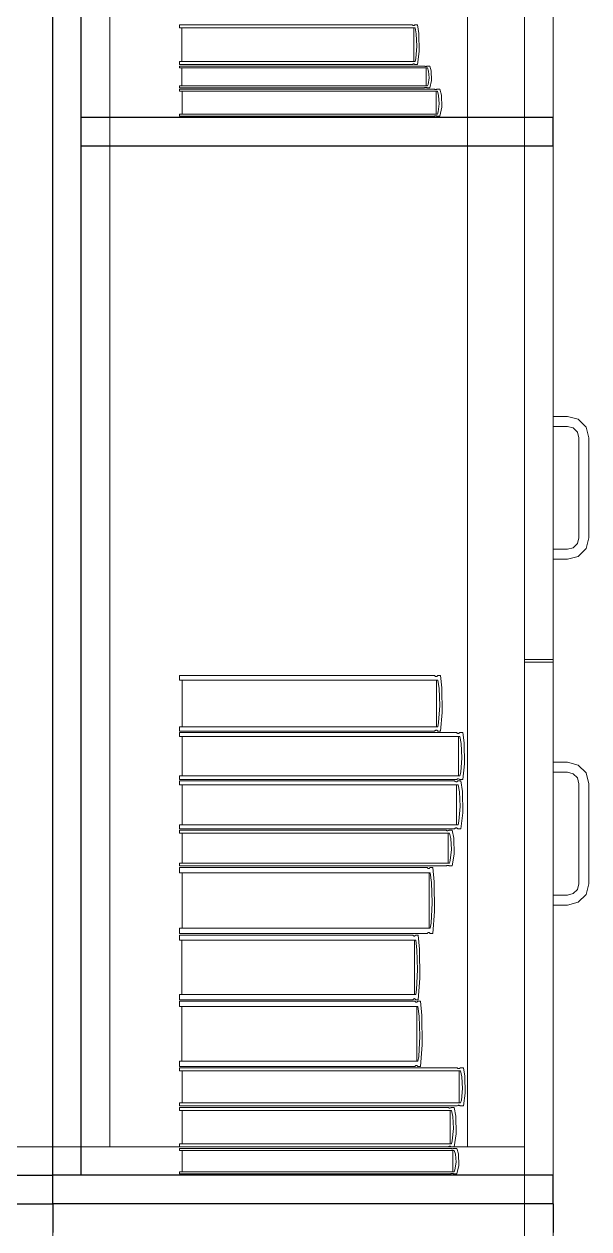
# Model space of a CAD drawing. Header units: inches. Extents: x -38 to 5698, y -33 to 92.
# Drawn here: x 294.119 to 294.514, y 14.29 to 15.133 of the extents above; entities that cross this region are included whole.
import ezdxf

# ---------------------------------------------------------------- set-up
doc = ezdxf.new("R2010")
doc.units = ezdxf.units.IN
doc.header["$MEASUREMENT"] = 0
doc.set_wipeout_variables(frame=1)
doc.linetypes.add('Wipeout_Contour', pattern=[1, 0, -1])
doc.layers.add('Interior - Mobiliario', color=7, linetype='Continuous')

msp = doc.modelspace()

# ---------------------------------------------------------------- linework, layer by layer
at = {"layer": 'Interior - Mobiliario', "color": 175, "linetype": 'Continuous', "lineweight": 13}
for p, q in [((294.1586, 14.32729), (294.1586, 15.78729)), ((294.4686, 15.78729), (294.4686, 14.32729)), ((294.22726, 15.13002), (294.22726, 15.13225)), ((294.22726, 15.13225), (294.39008, 15.13225)), ((294.39008, 15.13225), (294.39022, 15.1321)), ((294.39022, 15.1321), (294.39043, 15.13194)), ((294.39043, 15.13194), (294.39067, 15.13183)), ((294.39067, 15.13183), (294.39091, 15.13178)), ((294.39091, 15.13178), (294.39115, 15.13179)), ((294.39115, 15.13179), (294.39139, 15.13185)), ((294.39139, 15.13185), (294.39162, 15.13197)), ((294.39162, 15.13197), (294.39183, 15.13214)), ((294.39183, 15.13214), (294.39193, 15.13225)), ((294.39193, 15.13225), (294.39374, 15.13225)), ((294.39374, 15.13225), (294.39465, 15.12613)), ((294.39207, 15.13002), (294.22726, 15.13002)), ((294.22892, 15.1066), (294.22892, 15.13002)), ((294.39124, 15.13002), (294.39124, 15.1066)), ((294.39284, 15.12584), (294.39207, 15.13002)), ((294.39326, 15.11726), (294.39284, 15.12584)), ((294.39465, 15.12613), (294.39485, 15.11367)), ((294.39257, 15.10871), (294.39326, 15.11726)), ((294.22726, 15.10437), (294.22726, 15.1066)), ((294.22726, 15.1066), (294.39207, 15.1066)), ((294.39207, 15.1066), (294.39257, 15.10871)), ((294.39485, 15.11367), (294.39374, 15.10437)), ((294.39008, 15.10437), (294.22726, 15.10437)), ((294.22726, 15.10216), (294.22726, 15.10337)), ((294.22726, 15.10337), (294.39858, 15.10337)), ((294.40067, 15.10216), (294.22726, 15.10216)), ((294.22901, 15.08945), (294.22901, 15.10216)), ((294.39018, 15.10448), (294.39008, 15.10437)), ((294.39039, 15.10465), (294.39018, 15.10448)), ((294.39061, 15.10476), (294.39039, 15.10465)), ((294.39085, 15.10483), (294.39061, 15.10476)), ((294.3911, 15.10483), (294.39085, 15.10483)), ((294.39134, 15.10478), (294.3911, 15.10483)), ((294.39157, 15.10468), (294.39134, 15.10478)), ((294.39179, 15.10452), (294.39157, 15.10468)), ((294.39193, 15.10437), (294.39179, 15.10452)), ((294.39374, 15.10437), (294.39193, 15.10437)), ((294.39858, 15.10337), (294.39872, 15.10329)), ((294.39872, 15.10329), (294.39895, 15.1032)), ((294.39895, 15.1032), (294.39919, 15.10314)), ((294.39919, 15.10314), (294.39944, 15.10311)), ((294.39944, 15.10311), (294.3997, 15.10312)), ((294.3997, 15.10312), (294.39996, 15.10315)), ((294.39979, 15.10216), (294.39979, 15.08945)), ((294.39996, 15.10315), (294.4002, 15.10322)), ((294.4002, 15.10322), (294.40042, 15.10331)), ((294.40042, 15.10331), (294.40052, 15.10337)), ((294.40052, 15.10337), (294.40242, 15.10337)), ((294.40147, 15.09989), (294.40067, 15.10216)), ((294.40192, 15.09524), (294.40147, 15.09989)), ((294.40242, 15.10337), (294.40338, 15.10005)), ((294.40338, 15.10005), (294.4036, 15.09329)), ((294.22726, 15.08824), (294.22726, 15.08945)), ((294.22726, 15.08945), (294.40067, 15.08945)), ((294.40067, 15.08945), (294.40119, 15.0906)), ((294.40119, 15.0906), (294.40192, 15.09524)), ((294.4036, 15.09329), (294.40242, 15.08824)), ((294.39858, 15.08824), (294.22726, 15.08824)), ((294.22726, 15.08572), (294.22726, 15.08724)), ((294.22726, 15.08724), (294.40544, 15.08724)), ((294.40762, 15.08572), (294.22726, 15.08572)), ((294.39867, 15.0883), (294.39858, 15.08824)), ((294.39889, 15.08839), (294.39867, 15.0883)), ((294.39913, 15.08846), (294.39889, 15.08839)), ((294.39939, 15.08849), (294.39913, 15.08846)), ((294.39965, 15.08849), (294.39939, 15.08849)), ((294.3999, 15.08847), (294.39965, 15.08849)), ((294.40015, 15.08841), (294.3999, 15.08847)), ((294.40037, 15.08832), (294.40015, 15.08841)), ((294.40052, 15.08824), (294.40037, 15.08832)), ((294.40242, 15.08824), (294.40052, 15.08824)), ((294.40544, 15.08724), (294.40559, 15.08714)), ((294.40559, 15.08714), (294.40582, 15.08703)), ((294.40582, 15.08703), (294.40608, 15.08696)), ((294.40608, 15.08696), (294.40634, 15.08692)), ((294.40634, 15.08692), (294.40661, 15.08693)), ((294.40661, 15.08693), (294.40688, 15.08697)), ((294.40688, 15.08697), (294.40713, 15.08705)), ((294.40713, 15.08705), (294.40736, 15.08717)), ((294.40736, 15.08717), (294.40746, 15.08724)), ((294.40746, 15.08724), (294.40944, 15.08724)), ((294.40845, 15.08289), (294.40762, 15.08572)), ((294.40892, 15.07706), (294.40845, 15.08289)), ((294.40944, 15.08724), (294.41043, 15.08309)), ((294.41043, 15.08309), (294.41066, 15.07461)), ((294.4986, 14.85829), (294.4886, 14.85829)), ((294.4886, 14.85829), (294.4886, 14.85129)), ((294.5061, 14.85628), (294.4986, 14.85829)), ((294.51159, 14.85079), (294.5061, 14.85628)), ((294.4886, 14.85129), (294.4986, 14.85129)), ((294.4986, 14.85129), (294.5026, 14.85022)), ((294.5026, 14.85022), (294.50553, 14.84729)), ((294.50553, 14.84729), (294.5066, 14.84329)), ((294.5136, 14.84329), (294.51159, 14.85079)), ((294.5066, 14.84329), (294.5066, 14.77329)), ((294.5136, 14.77329), (294.5136, 14.84329)), ((294.50553, 14.76929), (294.5026, 14.76637)), ((294.5066, 14.77329), (294.50553, 14.76929)), ((294.51159, 14.76579), (294.5136, 14.77329)), ((294.4986, 14.76529), (294.4886, 14.76529)), ((294.4886, 14.76529), (294.4886, 14.75829)), ((294.5026, 14.76637), (294.4986, 14.76529)), ((294.4986, 14.75829), (294.5061, 14.7603)), ((294.5061, 14.7603), (294.51159, 14.76579)), ((294.4886, 14.75829), (294.4986, 14.75829)), ((294.4886, 14.68829), (294.4686, 14.68829)), ((294.4886, 14.68629), (294.4686, 14.68629)), ((294.22726, 14.67381), (294.22726, 14.67692)), ((294.22726, 14.67692), (294.40578, 14.67692)), ((294.40578, 14.67692), (294.40593, 14.67671)), ((294.40593, 14.67671), (294.40617, 14.67649)), ((294.40617, 14.67649), (294.40642, 14.67634)), ((294.40642, 14.67634), (294.40669, 14.67627)), ((294.40669, 14.67627), (294.40696, 14.67628)), ((294.40696, 14.67628), (294.40722, 14.67637)), ((294.40722, 14.67637), (294.40747, 14.67653)), ((294.40747, 14.67653), (294.4077, 14.67677)), ((294.4077, 14.67677), (294.4078, 14.67692)), ((294.4078, 14.67692), (294.40979, 14.67692)), ((294.40979, 14.67692), (294.41079, 14.66839)), ((294.40796, 14.67381), (294.22726, 14.67381)), ((294.22908, 14.64116), (294.22908, 14.67381)), ((294.40705, 14.67381), (294.40705, 14.64116)), ((294.4088, 14.66799), (294.40796, 14.67381)), ((294.40926, 14.65602), (294.4088, 14.66799)), ((294.41079, 14.66839), (294.41101, 14.65101)), ((294.4085, 14.6441), (294.40926, 14.65602)), ((294.41101, 14.65101), (294.40979, 14.63805)), ((294.40796, 14.64116), (294.4085, 14.6441)), ((294.22726, 14.63805), (294.22726, 14.64116)), ((294.22726, 14.64116), (294.40796, 14.64116)), ((294.40578, 14.63805), (294.22726, 14.63805)), ((294.22726, 14.63442), (294.22726, 14.63705)), ((294.22726, 14.63705), (294.42102, 14.63705)), ((294.42339, 14.63442), (294.22726, 14.63442)), ((294.22924, 14.60681), (294.22924, 14.63442)), ((294.40588, 14.6382), (294.40578, 14.63805)), ((294.40611, 14.63843), (294.40588, 14.6382)), ((294.40636, 14.6386), (294.40611, 14.63843)), ((294.40663, 14.63869), (294.40636, 14.6386)), ((294.4069, 14.6387), (294.40663, 14.63869)), ((294.40716, 14.63863), (294.4069, 14.6387)), ((294.40742, 14.63848), (294.40716, 14.63863)), ((294.40765, 14.63826), (294.40742, 14.63848)), ((294.4078, 14.63805), (294.40765, 14.63826)), ((294.40979, 14.63805), (294.4078, 14.63805)), ((294.42102, 14.63705), (294.42118, 14.63687)), ((294.42118, 14.63687), (294.42144, 14.63668)), ((294.42144, 14.63668), (294.42171, 14.63656)), ((294.42171, 14.63656), (294.422, 14.6365)), ((294.422, 14.6365), (294.42229, 14.63651)), ((294.42229, 14.63651), (294.42258, 14.63658)), ((294.4224, 14.63442), (294.4224, 14.60681)), ((294.42258, 14.63658), (294.42285, 14.63672)), ((294.42285, 14.63672), (294.4231, 14.63692)), ((294.4231, 14.63692), (294.42321, 14.63705)), ((294.42321, 14.63705), (294.42537, 14.63705)), ((294.4243, 14.62949), (294.42339, 14.63442)), ((294.42537, 14.63705), (294.42645, 14.62984)), ((294.4248, 14.61938), (294.4243, 14.62949)), ((294.42645, 14.62984), (294.4267, 14.61514)), ((294.42397, 14.6093), (294.4248, 14.61938)), ((294.42339, 14.60681), (294.42397, 14.6093)), ((294.4267, 14.61514), (294.42537, 14.60418)), ((294.4886, 14.61629), (294.4986, 14.61629)), ((294.4886, 14.60929), (294.4886, 14.61629)), ((294.4986, 14.60929), (294.4886, 14.60929)), ((294.4986, 14.61629), (294.5061, 14.61428)), ((294.5026, 14.60822), (294.4986, 14.60929)), ((294.5061, 14.61428), (294.51159, 14.60879)), ((294.51159, 14.60879), (294.5136, 14.60129)), ((294.22726, 14.60418), (294.22726, 14.60681)), ((294.22726, 14.60681), (294.42339, 14.60681)), ((294.42102, 14.60418), (294.22726, 14.60418)), ((294.22726, 14.60051), (294.22726, 14.60318)), ((294.22726, 14.60318), (294.41974, 14.60318)), ((294.42209, 14.60051), (294.22726, 14.60051)), ((294.22922, 14.57245), (294.22922, 14.60051)), ((294.41974, 14.60318), (294.4199, 14.603)), ((294.4199, 14.603), (294.42015, 14.60281)), ((294.42015, 14.60281), (294.42043, 14.60268)), ((294.42043, 14.60268), (294.42071, 14.60262)), ((294.42071, 14.60262), (294.421, 14.60263)), ((294.421, 14.60263), (294.42129, 14.6027)), ((294.42113, 14.60431), (294.42102, 14.60418)), ((294.42111, 14.60051), (294.42111, 14.57245)), ((294.42138, 14.6045), (294.42113, 14.60431)), ((294.42129, 14.6027), (294.42156, 14.60284)), ((294.42165, 14.60464), (294.42138, 14.6045)), ((294.42156, 14.60284), (294.42181, 14.60305)), ((294.42194, 14.60472), (294.42165, 14.60464)), ((294.42181, 14.60305), (294.42192, 14.60318)), ((294.42192, 14.60318), (294.42406, 14.60318)), ((294.42223, 14.60473), (294.42194, 14.60472)), ((294.42299, 14.5955), (294.42209, 14.60051)), ((294.42252, 14.60467), (294.42223, 14.60473)), ((294.42279, 14.60454), (294.42252, 14.60467)), ((294.42305, 14.60435), (294.42279, 14.60454)), ((294.42321, 14.60418), (294.42305, 14.60435)), ((294.42537, 14.60418), (294.42321, 14.60418)), ((294.42406, 14.60318), (294.42513, 14.59585)), ((294.50553, 14.60529), (294.5026, 14.60822)), ((294.5066, 14.60129), (294.50553, 14.60529)), ((294.5066, 14.53129), (294.5066, 14.60129)), ((294.5136, 14.60129), (294.5136, 14.53129)), ((294.42349, 14.58523), (294.42299, 14.5955)), ((294.42513, 14.59585), (294.42538, 14.58092)), ((294.42267, 14.57499), (294.42349, 14.58523)), ((294.42209, 14.57245), (294.42267, 14.57499)), ((294.42538, 14.58092), (294.42406, 14.56978)), ((294.22726, 14.56978), (294.22726, 14.57245)), ((294.22726, 14.57245), (294.42209, 14.57245)), ((294.41974, 14.56978), (294.22726, 14.56978)), ((294.22726, 14.56678), (294.22726, 14.56878)), ((294.22726, 14.56878), (294.41383, 14.56878)), ((294.41611, 14.56678), (294.22726, 14.56678)), ((294.22916, 14.54573), (294.22916, 14.56678)), ((294.41383, 14.56878), (294.41398, 14.56865)), ((294.41398, 14.56865), (294.41423, 14.5685)), ((294.41423, 14.5685), (294.4145, 14.56841)), ((294.4145, 14.56841), (294.41477, 14.56836)), ((294.41477, 14.56836), (294.41506, 14.56837)), ((294.41506, 14.56837), (294.41533, 14.56843)), ((294.41515, 14.56678), (294.41515, 14.54573)), ((294.41533, 14.56843), (294.41559, 14.56853)), ((294.41559, 14.56853), (294.41583, 14.56868)), ((294.41583, 14.56868), (294.41594, 14.56878)), ((294.41594, 14.56878), (294.41801, 14.56878)), ((294.41698, 14.56302), (294.41611, 14.56678)), ((294.41801, 14.56878), (294.41906, 14.56329)), ((294.41985, 14.56991), (294.41974, 14.56978)), ((294.4201, 14.57011), (294.41985, 14.56991)), ((294.42037, 14.57026), (294.4201, 14.57011)), ((294.42065, 14.57033), (294.42037, 14.57026)), ((294.42094, 14.57034), (294.42065, 14.57033)), ((294.42123, 14.57028), (294.42094, 14.57034)), ((294.4215, 14.57015), (294.42123, 14.57028)), ((294.42176, 14.56996), (294.4215, 14.57015)), ((294.42192, 14.56978), (294.42176, 14.56996)), ((294.42406, 14.56978), (294.42192, 14.56978)), ((294.41747, 14.55531), (294.41698, 14.56302)), ((294.41906, 14.56329), (294.4193, 14.55208)), ((294.41667, 14.54763), (294.41747, 14.55531)), ((294.4193, 14.55208), (294.41801, 14.54372)), ((294.22726, 14.54372), (294.22726, 14.54573)), ((294.22726, 14.54573), (294.41611, 14.54573)), ((294.41383, 14.54372), (294.22726, 14.54372)), ((294.22726, 14.53902), (294.22726, 14.54272)), ((294.22726, 14.54272), (294.40056, 14.54272)), ((294.40056, 14.54272), (294.40071, 14.54247)), ((294.40071, 14.54247), (294.40094, 14.54221)), ((294.40094, 14.54221), (294.40118, 14.54203)), ((294.40118, 14.54203), (294.40144, 14.54195)), ((294.40144, 14.54195), (294.4017, 14.54196)), ((294.4017, 14.54196), (294.40196, 14.54207)), ((294.40196, 14.54207), (294.4022, 14.54226)), ((294.4022, 14.54226), (294.40243, 14.54254)), ((294.40243, 14.54254), (294.40252, 14.54272)), ((294.40252, 14.54272), (294.40445, 14.54272)), ((294.40445, 14.54272), (294.40542, 14.53257)), ((294.41393, 14.54382), (294.41383, 14.54372)), ((294.41417, 14.54397), (294.41393, 14.54382)), ((294.41444, 14.54408), (294.41417, 14.54397)), ((294.41471, 14.54414), (294.41444, 14.54408)), ((294.41499, 14.54414), (294.41471, 14.54414)), ((294.41527, 14.5441), (294.41499, 14.54414)), ((294.41554, 14.544), (294.41527, 14.5441)), ((294.41578, 14.54386), (294.41554, 14.544)), ((294.41594, 14.54372), (294.41578, 14.54386)), ((294.41801, 14.54372), (294.41594, 14.54372)), ((294.41611, 14.54573), (294.41667, 14.54763)), ((294.40268, 14.53902), (294.22726, 14.53902)), ((294.22903, 14.50012), (294.22903, 14.53902)), ((294.40179, 14.53902), (294.40179, 14.50012)), ((294.40349, 14.53208), (294.40268, 14.53902)), ((294.40542, 14.53257), (294.40564, 14.51186)), ((294.40394, 14.51783), (294.40349, 14.53208)), ((294.4986, 14.52329), (294.5026, 14.52437)), ((294.5026, 14.52437), (294.50553, 14.52729)), ((294.50553, 14.52729), (294.5066, 14.53129)), ((294.5136, 14.53129), (294.51159, 14.52379)), ((294.4032, 14.50363), (294.40394, 14.51783)), ((294.4886, 14.52329), (294.4986, 14.52329)), ((294.4886, 14.51629), (294.4886, 14.52329)), ((294.4986, 14.51629), (294.4886, 14.51629)), ((294.5061, 14.5183), (294.4986, 14.51629)), ((294.51159, 14.52379), (294.5061, 14.5183)), ((294.40564, 14.51186), (294.40445, 14.49641)), ((294.22726, 14.49641), (294.22726, 14.50012)), ((294.22726, 14.50012), (294.40268, 14.50012)), ((294.40268, 14.50012), (294.4032, 14.50363)), ((294.40056, 14.49641), (294.22726, 14.49641)), ((294.22726, 14.49179), (294.22726, 14.49541)), ((294.22726, 14.49541), (294.39051, 14.49541)), ((294.39251, 14.49179), (294.22726, 14.49179)), ((294.22893, 14.45375), (294.22893, 14.49179)), ((294.39051, 14.49541), (294.39065, 14.49517)), ((294.39065, 14.49517), (294.39087, 14.49491)), ((294.39087, 14.49491), (294.3911, 14.49474)), ((294.3911, 14.49474), (294.39134, 14.49466)), ((294.39134, 14.49466), (294.39159, 14.49467)), ((294.39159, 14.49467), (294.39183, 14.49477)), ((294.39167, 14.49179), (294.39167, 14.45375)), ((294.39183, 14.49477), (294.39206, 14.49496)), ((294.39206, 14.49496), (294.39227, 14.49524)), ((294.39227, 14.49524), (294.39236, 14.49541)), ((294.39236, 14.49541), (294.39418, 14.49541)), ((294.39328, 14.48501), (294.39251, 14.49179)), ((294.39418, 14.49541), (294.39509, 14.48548)), ((294.40066, 14.49659), (294.40056, 14.49641)), ((294.40088, 14.49688), (294.40066, 14.49659)), ((294.40113, 14.49707), (294.40088, 14.49688)), ((294.40138, 14.49718), (294.40113, 14.49707)), ((294.40164, 14.49719), (294.40138, 14.49718)), ((294.4019, 14.4971), (294.40164, 14.49719)), ((294.40215, 14.49693), (294.4019, 14.4971)), ((294.40238, 14.49666), (294.40215, 14.49693)), ((294.40252, 14.49641), (294.40238, 14.49666)), ((294.40445, 14.49641), (294.40252, 14.49641)), ((294.3937, 14.47107), (294.39328, 14.48501)), ((294.39509, 14.48548), (294.3953, 14.46523)), ((294.393, 14.45719), (294.3937, 14.47107)), ((294.3953, 14.46523), (294.39418, 14.45013)), ((294.39251, 14.45375), (294.393, 14.45719)), ((294.22726, 14.45013), (294.22726, 14.45375)), ((294.22726, 14.45375), (294.39251, 14.45375)), ((294.39051, 14.45013), (294.22726, 14.45013)), ((294.22726, 14.44547), (294.22726, 14.44913)), ((294.22726, 14.44913), (294.39205, 14.44913)), ((294.39061, 14.45031), (294.39051, 14.45013)), ((294.39082, 14.45058), (294.39061, 14.45031)), ((294.39105, 14.45077), (294.39082, 14.45058)), ((294.39129, 14.45088), (294.39105, 14.45077)), ((294.39153, 14.45089), (294.39129, 14.45088)), ((294.39178, 14.4508), (294.39153, 14.45089)), ((294.39201, 14.45063), (294.39178, 14.4508)), ((294.39223, 14.45037), (294.39201, 14.45063)), ((294.39205, 14.44913), (294.39219, 14.44889)), ((294.39219, 14.44889), (294.3924, 14.44862)), ((294.39236, 14.45013), (294.39223, 14.45037)), ((294.39418, 14.45013), (294.39236, 14.45013)), ((294.3924, 14.44862), (294.39264, 14.44845)), ((294.39264, 14.44845), (294.39288, 14.44837)), ((294.39288, 14.44837), (294.39313, 14.44838)), ((294.39313, 14.44838), (294.39338, 14.44848)), ((294.39338, 14.44848), (294.39361, 14.44867)), ((294.39361, 14.44867), (294.39382, 14.44895)), ((294.39382, 14.44895), (294.39391, 14.44913)), ((294.39391, 14.44913), (294.39575, 14.44913)), ((294.39575, 14.44913), (294.39667, 14.4391)), ((294.39406, 14.44547), (294.22726, 14.44547)), ((294.22894, 14.40706), (294.22894, 14.44547)), ((294.39322, 14.44547), (294.39322, 14.40706)), ((294.39484, 14.43862), (294.39406, 14.44547)), ((294.39526, 14.42455), (294.39484, 14.43862)), ((294.39667, 14.4391), (294.39688, 14.41865)), ((294.39456, 14.41053), (294.39526, 14.42455)), ((294.39688, 14.41865), (294.39575, 14.4034)), ((294.22726, 14.4034), (294.22726, 14.40706)), ((294.22726, 14.40706), (294.39406, 14.40706)), ((294.39406, 14.40706), (294.39456, 14.41053)), ((294.39205, 14.4034), (294.22726, 14.4034)), ((294.22726, 14.40028), (294.22726, 14.4024)), ((294.22726, 14.4024), (294.42147, 14.4024)), ((294.42385, 14.40028), (294.22726, 14.40028)), ((294.22924, 14.37796), (294.22924, 14.40028)), ((294.39214, 14.40358), (294.39205, 14.4034)), ((294.39235, 14.40386), (294.39214, 14.40358)), ((294.39259, 14.40405), (294.39235, 14.40386)), ((294.39283, 14.40416), (294.39259, 14.40405)), ((294.39308, 14.40417), (294.39283, 14.40416)), ((294.39332, 14.40408), (294.39308, 14.40417)), ((294.39356, 14.40391), (294.39332, 14.40408)), ((294.39378, 14.40365), (294.39356, 14.40391)), ((294.39391, 14.4034), (294.39378, 14.40365)), ((294.39575, 14.4034), (294.39391, 14.4034)), ((294.42147, 14.4024), (294.42164, 14.40226)), ((294.42164, 14.40226), (294.42189, 14.40211)), ((294.42189, 14.40211), (294.42217, 14.40201)), ((294.42217, 14.40201), (294.42246, 14.40196)), ((294.42246, 14.40196), (294.42275, 14.40196)), ((294.42275, 14.40196), (294.42304, 14.40203)), ((294.42285, 14.40028), (294.42285, 14.37796)), ((294.42304, 14.40203), (294.42331, 14.40214)), ((294.42331, 14.40214), (294.42356, 14.4023)), ((294.42356, 14.4023), (294.42367, 14.4024)), ((294.42367, 14.4024), (294.42583, 14.4024)), ((294.42476, 14.3963), (294.42385, 14.40028)), ((294.42583, 14.4024), (294.42692, 14.39658)), ((294.42526, 14.38812), (294.42476, 14.3963)), ((294.42692, 14.39658), (294.42716, 14.38469)), ((294.42443, 14.37997), (294.42526, 14.38812)), ((294.42716, 14.38469), (294.42583, 14.37583)), ((294.22726, 14.37583), (294.22726, 14.37796)), ((294.22726, 14.37796), (294.42385, 14.37796)), ((294.42147, 14.37583), (294.22726, 14.37583)), ((294.22726, 14.37262), (294.22726, 14.37483)), ((294.22726, 14.37483), (294.4152, 14.37483)), ((294.41749, 14.37262), (294.22726, 14.37262)), ((294.22918, 14.34938), (294.22918, 14.37262)), ((294.4152, 14.37483), (294.41535, 14.37468)), ((294.41535, 14.37468), (294.4156, 14.37453)), ((294.4156, 14.37453), (294.41587, 14.37442)), ((294.41587, 14.37442), (294.41615, 14.37437)), ((294.41615, 14.37437), (294.41643, 14.37438)), ((294.41643, 14.37438), (294.41671, 14.37444)), ((294.41653, 14.37262), (294.41653, 14.34938)), ((294.41671, 14.37444), (294.41697, 14.37456)), ((294.41697, 14.37456), (294.41722, 14.37473)), ((294.41722, 14.37473), (294.41732, 14.37483)), ((294.41732, 14.37483), (294.41941, 14.37483)), ((294.41837, 14.36848), (294.41749, 14.37262)), ((294.41941, 14.37483), (294.42046, 14.36876)), ((294.42158, 14.37594), (294.42147, 14.37583)), ((294.42183, 14.3761), (294.42158, 14.37594)), ((294.42211, 14.37621), (294.42183, 14.3761)), ((294.42239, 14.37627), (294.42211, 14.37621)), ((294.42269, 14.37628), (294.42239, 14.37627)), ((294.42298, 14.37623), (294.42269, 14.37628)), ((294.42325, 14.37613), (294.42298, 14.37623)), ((294.42351, 14.37597), (294.42325, 14.37613)), ((294.42367, 14.37583), (294.42351, 14.37597)), ((294.42583, 14.37583), (294.42367, 14.37583)), ((294.42385, 14.37796), (294.42443, 14.37997)), ((294.41886, 14.35996), (294.41837, 14.36848)), ((294.42046, 14.36876), (294.4207, 14.35639)), ((294.41806, 14.35148), (294.41886, 14.35996)), ((294.4207, 14.35639), (294.41941, 14.34716)), ((294.4286, 14.34729), (294.1786, 14.34729)), ((294.22726, 14.34716), (294.22726, 14.34938)), ((294.22726, 14.34938), (294.41749, 14.34938)), ((294.4152, 14.34716), (294.22726, 14.34716)), ((294.4153, 14.34727), (294.4152, 14.34716)), ((294.41555, 14.34744), (294.4153, 14.34727)), ((294.41581, 14.34756), (294.41555, 14.34744)), ((294.41609, 14.34762), (294.41581, 14.34756)), ((294.41637, 14.34763), (294.41609, 14.34762)), ((294.41665, 14.34758), (294.41637, 14.34763)), ((294.41692, 14.34747), (294.41665, 14.34758)), ((294.41717, 14.34731), (294.41692, 14.34747)), ((294.41732, 14.34716), (294.41717, 14.34731)), ((294.41941, 14.34716), (294.41732, 14.34716)), ((294.41749, 14.34938), (294.41806, 14.35148)), ((294.4686, 14.34729), (294.4286, 14.34729)), ((294.22726, 14.34473), (294.22726, 14.34616)), ((294.22726, 14.34616), (294.417, 14.34616)), ((294.41931, 14.34473), (294.22726, 14.34473)), ((294.417, 14.34616), (294.41716, 14.34607)), ((294.41716, 14.34607), (294.41741, 14.34597)), ((294.41741, 14.34597), (294.41768, 14.3459)), ((294.41768, 14.3459), (294.41796, 14.34586)), ((294.41796, 14.34586), (294.41825, 14.34587)), ((294.41825, 14.34587), (294.41853, 14.34591)), ((294.41853, 14.34591), (294.41879, 14.34599)), ((294.41879, 14.34599), (294.41904, 14.34609)), ((294.41904, 14.34609), (294.41915, 14.34616)), ((294.41915, 14.34616), (294.42125, 14.34616)), ((294.42021, 14.34206), (294.41931, 14.34473)), ((294.4207, 14.33656), (294.42021, 14.34206)), ((294.42125, 14.34616), (294.42232, 14.34224)), ((294.42232, 14.34224), (294.42256, 14.33425)), ((294.4686, 14.32729), (294.1586, 14.32729))]:
    msp.add_line(p, q, dxfattribs=at)

# ---------------------------------------------------------------- wipeouts: each hides what was drawn before it
at = {"color": 254, "linetype": 'Wipeout_Contour', "lineweight": 0, "ltscale": 9715.409866}
msp.add_wipeout([(294.1186, 15.78729), (294.1186, 14.32729), (294.1386, 14.32729), (294.1386, 15.78729)], dxfattribs=at).dxf.layer = 'Interior - Mobiliario'
at = {"color": 254, "linetype": 'Wipeout_Contour', "lineweight": 0, "ltscale": 9714.731071}
msp.add_wipeout([(293.7886, 14.28729), (294.1386, 14.28729), (294.1386, 14.30729), (293.7886, 14.30729)], dxfattribs=at).dxf.layer = 'Interior - Mobiliario'

# ---------------------------------------------------------------- next in the draw order: linework, layer by layer
at = {"layer": 'Interior - Mobiliario', "color": 175, "linetype": 'Continuous', "lineweight": 30}
for p, q in [((294.1386, 14.32729), (294.1386, 15.78729)), ((294.1186, 14.32729), (294.1386, 14.32729)), ((293.7886, 14.30729), (294.1386, 14.30729)), ((294.1386, 14.30729), (294.1386, 14.28729))]:
    msp.add_line(p, q, dxfattribs=at)
at = {"layer": 'Interior - Mobiliario', "color": 175, "linetype": 'Continuous', "lineweight": 13}
for p, q in [((294.1386, 14.32729), (294.1386, 15.78729)), ((294.1386, 14.34729), (294.1386, 15.76729)), ((294.0986, 14.34729), (294.1386, 14.34729)), ((294.1186, 14.32729), (294.1386, 14.32729)), ((293.7886, 14.30729), (294.1386, 14.30729)), ((294.1386, 14.30729), (293.7886, 14.30729)), ((293.8086, 14.30729), (294.1386, 14.30729)), ((294.1386, 14.30729), (294.1386, 14.28729)), ((294.1386, 14.30729), (294.1386, 14.26729)), ((294.1386, 12.80729), (294.1386, 14.30729))]:
    msp.add_line(p, q, dxfattribs=at)

# ---------------------------------------------------------------- next in the draw order: wipeouts: each hides what was drawn before it
at = {"color": 254, "linetype": 'Wipeout_Contour', "lineweight": 0, "ltscale": 9716.189415}
msp.add_wipeout([(294.4886, 15.06729), (294.1586, 15.06729), (294.1586, 15.04729), (294.4886, 15.04729)], dxfattribs=at).dxf.layer = 'Interior - Mobiliario'

# ---------------------------------------------------------------- next in the draw order: linework, layer by layer
at = {"layer": 'Interior - Mobiliario', "color": 175, "linetype": 'Continuous', "lineweight": 13}
for p, q in [((294.1786, 15.76729), (294.1786, 14.34729)), ((294.4286, 14.34729), (294.4286, 15.76729)), ((294.4686, 15.76729), (294.4686, 14.34729)), ((294.4686, 15.06729), (294.4686, 15.42629)), ((294.4886, 15.06729), (294.4886, 15.42629)), ((294.22908, 15.06981), (294.22908, 15.08572)), ((294.40671, 15.08572), (294.40671, 15.06981)), ((294.40816, 15.07125), (294.40892, 15.07706)), ((294.41066, 15.07461), (294.40944, 15.06829)), ((294.1586, 15.06729), (294.4886, 15.06729)), ((294.1586, 15.04729), (294.1586, 15.06729)), ((294.22726, 15.06829), (294.22726, 15.06981)), ((294.22726, 15.06981), (294.40762, 15.06981)), ((294.40544, 15.06829), (294.22726, 15.06829)), ((294.40554, 15.06837), (294.40544, 15.06829)), ((294.40577, 15.06848), (294.40554, 15.06837)), ((294.40602, 15.06856), (294.40577, 15.06848)), ((294.40628, 15.06861), (294.40602, 15.06856)), ((294.40655, 15.06861), (294.40628, 15.06861)), ((294.40682, 15.06858), (294.40655, 15.06861)), ((294.40707, 15.0685), (294.40682, 15.06858)), ((294.40731, 15.0684), (294.40707, 15.0685)), ((294.40746, 15.06829), (294.40731, 15.0684)), ((294.40944, 15.06829), (294.40746, 15.06829)), ((294.40762, 15.06981), (294.40816, 15.07125)), ((294.4886, 15.06729), (294.4686, 15.06729)), ((294.4886, 15.06729), (294.4886, 15.04729)), ((294.4886, 15.06729), (294.4886, 15.04729)), ((294.4886, 15.04729), (294.1586, 15.04729)), ((294.4686, 15.04729), (294.4686, 14.68829)), ((294.4886, 15.04729), (294.4686, 15.04729)), ((294.4886, 15.04729), (294.4886, 14.68829))]:
    msp.add_line(p, q, dxfattribs=at)
at = {"layer": 'Interior - Mobiliario', "color": 175, "linetype": 'Continuous', "lineweight": 30}
for p, q in [((294.1586, 15.04729), (294.1586, 15.06729)), ((294.4886, 15.06729), (294.1586, 15.06729)), ((294.4886, 15.04729), (294.4886, 15.06729)), ((294.4886, 15.04729), (294.1586, 15.04729))]:
    msp.add_line(p, q, dxfattribs=at)

# ---------------------------------------------------------------- next in the draw order: wipeouts: each hides what was drawn before it
at = {"color": 254, "linetype": 'Wipeout_Contour', "lineweight": 0, "ltscale": 9714.731542}
msp.add_wipeout([(293.7886, 14.32729), (293.7886, 14.30729), (294.1386, 14.30729), (294.1386, 14.32729)], dxfattribs=at).dxf.layer = 'Interior - Mobiliario'

# ---------------------------------------------------------------- next in the draw order: linework, layer by layer
at = {"layer": 'Interior - Mobiliario', "color": 175, "linetype": 'Continuous', "lineweight": 13}
for p, q in [((294.1386, 15.80729), (294.1386, 14.30729)), ((294.1386, 14.32729), (294.1386, 15.78729)), ((294.1386, 14.30729), (294.1386, 14.34729)), ((294.1386, 14.32729), (293.7886, 14.32729)), ((293.7886, 14.32729), (294.1386, 14.32729)), ((294.1386, 14.30729), (294.1386, 14.32729)), ((293.7886, 14.30729), (294.1386, 14.30729)), ((294.1386, 14.30729), (293.7886, 14.30729)), ((293.8086, 14.30729), (294.1386, 14.30729))]:
    msp.add_line(p, q, dxfattribs=at)
at = {"layer": 'Interior - Mobiliario', "color": 175, "linetype": 'Continuous', "lineweight": 30}
for p, q in [((293.7886, 14.32729), (294.1386, 14.32729)), ((294.1386, 14.30729), (294.1386, 14.32729)), ((293.7886, 14.30729), (294.1386, 14.30729))]:
    msp.add_line(p, q, dxfattribs=at)

# ---------------------------------------------------------------- next in the draw order: wipeouts: each hides what was drawn before it
at = {"color": 254, "linetype": 'Wipeout_Contour', "lineweight": 0, "ltscale": 9715.489864}
msp.add_wipeout([(294.1586, 15.78729), (294.1386, 15.78729), (294.1386, 14.32729), (294.1586, 14.32729)], dxfattribs=at).dxf.layer = 'Interior - Mobiliario'
at = {"color": 254, "linetype": 'Wipeout_Contour', "lineweight": 0, "ltscale": 9716.131047}
msp.add_wipeout([(294.4886, 14.28729), (294.4886, 14.30729), (294.1386, 14.30729), (294.1386, 14.28729)], dxfattribs=at).dxf.layer = 'Interior - Mobiliario'

# ---------------------------------------------------------------- next in the draw order: linework, layer by layer
at = {"layer": 'Interior - Mobiliario', "color": 175, "linetype": 'Continuous', "lineweight": 30}
for p, q in [((294.1386, 14.32729), (294.1386, 15.78729)), ((294.1586, 14.32729), (294.1586, 15.78729)), ((294.1586, 14.32729), (294.1386, 14.32729)), ((294.4886, 14.30729), (294.1386, 14.30729)), ((294.1386, 14.30729), (294.1386, 14.28729)), ((294.4886, 14.30729), (294.4886, 14.28729))]:
    msp.add_line(p, q, dxfattribs=at)
at = {"layer": 'Interior - Mobiliario', "color": 175, "linetype": 'Continuous', "lineweight": 13}
for p, q in [((294.1386, 14.32729), (294.1386, 15.78729)), ((294.1586, 15.78729), (294.1586, 14.32729)), ((294.1386, 14.34729), (294.1386, 15.76729)), ((294.1586, 15.06729), (294.4886, 15.06729)), ((294.1586, 15.04729), (294.1586, 15.06729)), ((294.4886, 15.04729), (294.1586, 15.04729)), ((294.1786, 14.34729), (294.1386, 14.34729)), ((294.1586, 14.32729), (294.1386, 14.32729)), ((294.1386, 14.30729), (294.1386, 14.28729)), ((294.4886, 14.30729), (294.1386, 14.30729)), ((294.1386, 14.30729), (294.1386, 14.26729)), ((294.4686, 14.30729), (294.1386, 14.30729)), ((294.1386, 12.80729), (294.1386, 14.30729)), ((294.1386, 14.30729), (294.4886, 14.30729)), ((294.4686, 14.26729), (294.4686, 14.30729)), ((294.4886, 14.28729), (294.4886, 14.30729)), ((294.4886, 14.30729), (294.4886, 12.80729))]:
    msp.add_line(p, q, dxfattribs=at)

# ---------------------------------------------------------------- next in the draw order: wipeouts: each hides what was drawn before it
at = {"color": 254, "linetype": 'Wipeout_Contour', "lineweight": 0, "ltscale": 9716.131518}
msp.add_wipeout([(294.4886, 14.32729), (294.1386, 14.32729), (294.1386, 14.30729), (294.4886, 14.30729)], dxfattribs=at).dxf.layer = 'Interior - Mobiliario'

# ---------------------------------------------------------------- next in the draw order: linework, layer by layer
at = {"layer": 'Interior - Mobiliario', "color": 175, "linetype": 'Continuous', "lineweight": 13}
for p, q in [((294.1386, 15.80729), (294.1386, 14.30729)), ((294.4886, 14.30729), (294.4886, 15.80729)), ((294.1386, 14.32729), (294.1386, 15.78729)), ((294.1586, 14.32729), (294.1586, 15.78729)), ((294.1586, 14.32729), (294.1586, 15.78729)), ((294.1586, 14.32729), (294.1586, 15.78729)), ((294.4686, 15.78729), (294.4686, 14.32729)), ((294.4686, 15.78729), (294.4686, 14.32729)), ((294.4886, 15.78729), (294.4886, 14.32729)), ((294.4886, 15.78729), (294.4886, 14.32729)), ((294.4686, 14.32729), (294.4686, 14.68629)), ((294.4886, 14.32729), (294.4886, 14.68629)), ((294.1386, 14.30729), (294.1386, 14.34729)), ((294.4686, 14.34729), (294.4686, 14.30729)), ((294.2292, 14.32972), (294.2292, 14.34473)), ((294.41834, 14.34473), (294.41834, 14.32972)), ((294.41931, 14.32972), (294.41989, 14.33108)), ((294.41989, 14.33108), (294.4207, 14.33656)), ((294.42256, 14.33425), (294.42125, 14.32829)), ((294.1386, 14.32729), (294.4886, 14.32729)), ((294.1386, 14.30729), (294.1386, 14.32729)), ((294.4886, 14.32729), (294.1386, 14.32729)), ((294.4886, 14.32729), (294.1586, 14.32729)), ((294.4686, 14.32729), (294.1586, 14.32729)), ((294.4686, 14.32729), (294.1586, 14.32729)), ((294.22726, 14.32829), (294.22726, 14.32972)), ((294.22726, 14.32972), (294.41931, 14.32972)), ((294.417, 14.32829), (294.22726, 14.32829)), ((294.41711, 14.32836), (294.417, 14.32829)), ((294.41735, 14.32847), (294.41711, 14.32836)), ((294.41762, 14.32855), (294.41735, 14.32847)), ((294.4179, 14.32859), (294.41762, 14.32855)), ((294.41818, 14.32859), (294.4179, 14.32859)), ((294.41847, 14.32856), (294.41818, 14.32859)), ((294.41874, 14.32849), (294.41847, 14.32856)), ((294.41899, 14.32839), (294.41874, 14.32849)), ((294.41915, 14.32829), (294.41899, 14.32839)), ((294.42125, 14.32829), (294.41915, 14.32829)), ((294.4886, 14.32729), (294.4686, 14.32729)), ((294.4886, 14.32729), (294.4886, 14.30729)), ((294.4886, 14.30729), (294.1386, 14.30729)), ((294.4686, 14.30729), (294.1386, 14.30729)), ((294.1386, 14.30729), (294.4886, 14.30729))]:
    msp.add_line(p, q, dxfattribs=at)
at = {"layer": 'Interior - Mobiliario', "color": 175, "linetype": 'Continuous', "lineweight": 30}
for p, q in [((294.1386, 14.30729), (294.1386, 14.32729)), ((294.4886, 14.32729), (294.1386, 14.32729)), ((294.4886, 14.30729), (294.4886, 14.32729)), ((294.4886, 14.30729), (294.1386, 14.30729))]:
    msp.add_line(p, q, dxfattribs=at)

doc.saveas('drawing.dxf')
